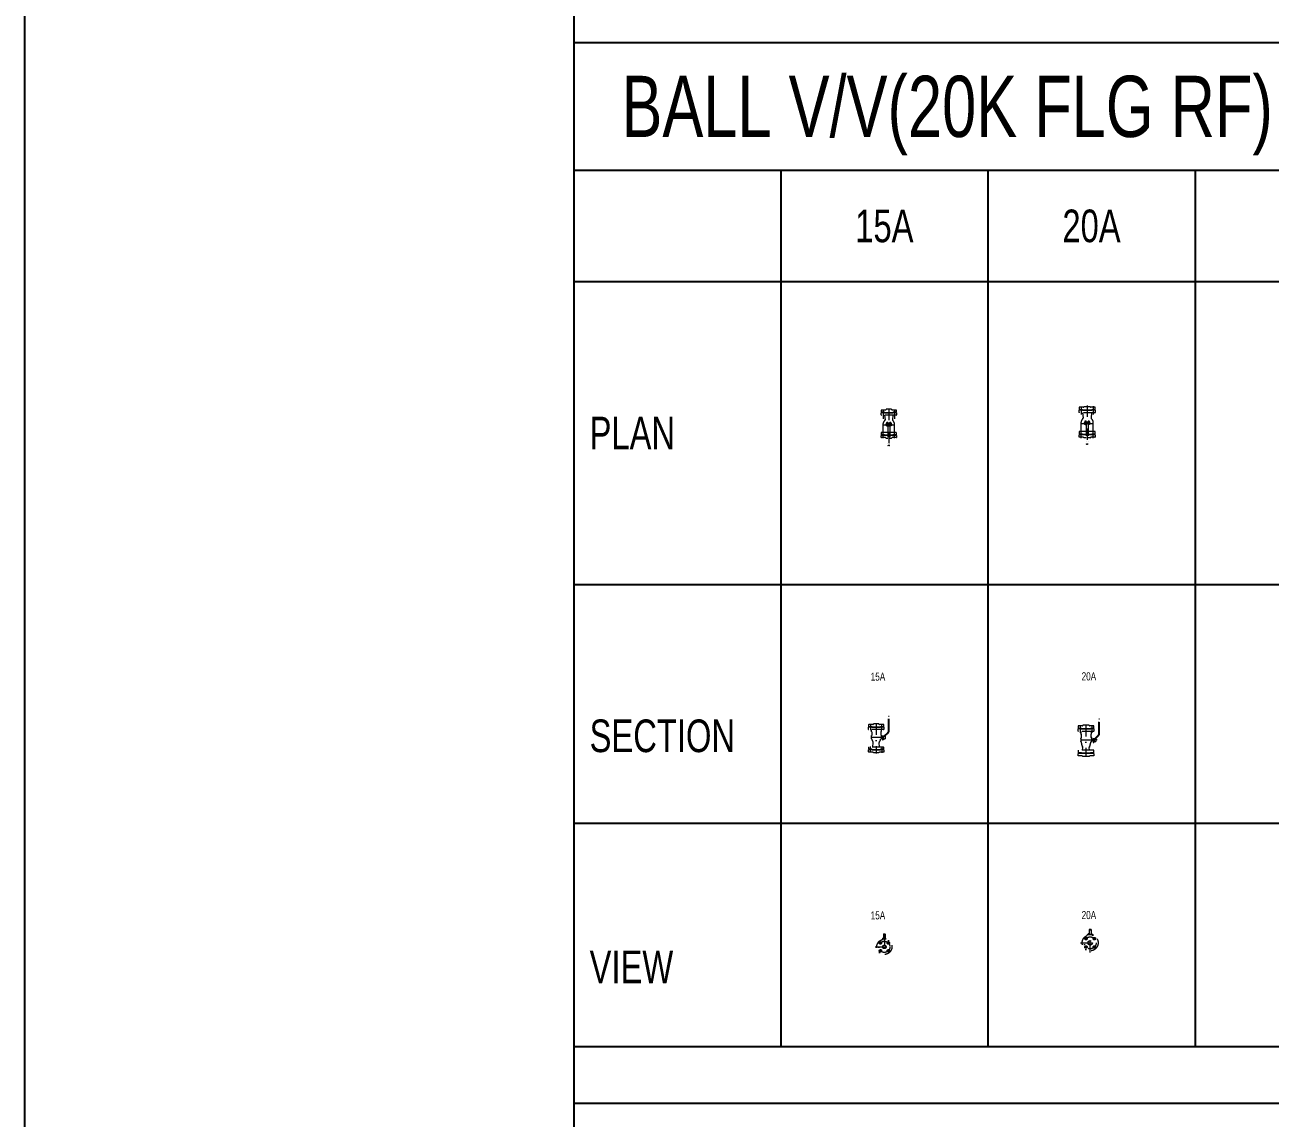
# Model space of a CAD drawing. Extents: x 0 to 60630, y 0 to 46389.
# Drawn here: x 0 to 7815, y 28167 to 35028 of the extents above; entities that cross this region are included whole.
import ezdxf
from ezdxf.enums import TextEntityAlignment as Align

# ---------------------------------------------------------------- set-up
doc = ezdxf.new("R2010")
doc.units = 0
doc.header["$LTSCALE"] = 30
doc.header["$MEASUREMENT"] = 0
doc.linetypes.add('DGN Style 4', pattern=[4.8, 2.4, -1.2, 0, -1.2])
for name, color, linetype, lineweight in [('L(c)', 1, 'DGN Style 4', 5), ('L(line)', 7, 'Continuous', 5), ('L(txt)', 2, 'Continuous', 13)]:
    doc.layers.add(name, color=color, linetype=linetype, lineweight=lineweight)
doc.styles.add('Style-ENGINEERING', font='ENGINEERING.shx')

# ---------------------------------------------------------------- blocks, each defined once
blk = doc.blocks.new('*U309')
for centre, radius in [((0, 0), 50), ((-26.5, 26.5), 7.5), ((0, 0), 13.8), ((26.5, 26.5), 7.5), ((-26.5, -26.5), 7.5), ((26.5, -26.5), 7.5)]:
    blk.add_circle(centre, radius)
at = {"layer": 'L(c)'}
for p, q in [((-19.1, 19.1), (-33.9, 33.9)), ((19.1, 19.1), (33.9, 33.9)), ((-19.1, -19.1), (-33.9, -33.9)), ((19.1, -19.1), (33.9, -33.9))]:
    blk.add_line(p, q, dxfattribs=at)
blk.add_circle((0, 0), 37.5, dxfattribs=at)
blk = doc.blocks.new('*U308')
for p, q in [((-6, 79.5), (-6, 52.5)), ((-4.5, 81), (4.5, 81)), ((6, 79.5), (6, 52.5)), ((-4.2, 45.8), (-19, 45.8)), ((-19, 42.3), (-19, 45.8)), ((-17.2, 47.9), (-17.2, 45.8)), ((-10.8, 45.8), (-17.2, 45.8)), ((-11.6, 48.2), (-16.4, 48.2)), ((-15.6, 47.9), (-15.6, 45.8)), ((-12.4, 47.9), (-12.4, 45.8)), ((-10.8, 47.9), (-10.8, 45.8)), ((-9, 46.8), (-9, 56.8)), ((-6, 56.8), (-9, 56.8)), ((9, 46.8), (-9, 46.8)), ((-4.5, 77), (4.5, 77)), ((-4.5, 51), (4.5, 51)), ((19, 45.8), (4.2, 45.8)), ((9, 56.8), (6, 56.8)), ((9, 46.8), (9, 56.8)), ((10.8, 47.9), (10.8, 45.8)), ((10.8, 45.8), (17.2, 45.8)), ((11.6, 48.2), (16.4, 48.2)), ((12.4, 47.9), (12.4, 45.8)), ((15.6, 47.9), (15.6, 45.8)), ((17.2, 47.9), (17.2, 45.8)), ((19, 42.3), (19, 45.8))]:
    blk.add_line(p, q)
for centre, radius, start, end in [((-4.5, 79.5), 1.5, 90, 180), ((-4.5, 78.5), 1.5, 180, 270), ((4.5, 79.5), 1.5, 0, 90), ((4.5, 78.5), 1.5, 270, 0), ((-16.4, 47), 1.19, 48.17345, 131.82655), ((-14, 43.9), 4.31, 68.36639, 111.63361), ((-11.6, 47), 1.19, 48.17345, 131.82655), ((-4.5, 52.5), 1.5, 180, 270), ((4.5, 52.5), 1.5, 270, 0), ((11.6, 47), 1.19, 48.17345, 131.82655), ((14, 43.9), 4.31, 68.36639, 111.63361), ((16.4, 47), 1.19, 48.17345, 131.82655)]:
    blk.add_arc(centre, radius, start, end)
at = {"layer": 'L(c)'}
for p, q in [((0, -64), (0, 54.5)), ((-60, -4), (60, -4))]:
    blk.add_line(p, q, dxfattribs=at)
blk.add_blockref('*U309', (0, -4), dxfattribs=at)
blk = doc.blocks.new('*U320')
for centre, radius in [((0, 0), 47.5), ((-24.7, 24.8), 7.5), ((0, 0), 11.1), ((24.7, 24.8), 7.5), ((-24.7, -24.7), 7.5), ((24.7, -24.7), 7.5)]:
    blk.add_circle(centre, radius)
at = {"layer": 'L(c)'}
for p, q in [((-17.3, 17.3), (-32.2, 32.2)), ((17.3, 17.3), (32.2, 32.2)), ((-17.3, -17.3), (-32.2, -32.2)), ((17.3, -17.3), (32.2, -32.2))]:
    blk.add_line(p, q, dxfattribs=at)
blk.add_circle((0, 0), 35, dxfattribs=at)
blk = doc.blocks.new('*U319')
for p, q in [((-6, 41.6), (-9, 41.6)), ((-9, 32.9), (-9, 41.6)), ((-6, 66.8), (-6, 37.3)), ((-4.5, 68.3), (4.5, 68.3)), ((-4.5, 64.3), (4.5, 64.3)), ((-4.5, 35.8), (4.5, 35.8)), ((6, 66.8), (6, 37.3)), ((9, 41.6), (6, 41.6)), ((9, 32.9), (9, 41.6))]:
    blk.add_line(p, q)
for centre, start, end in [((-4.5, 66.8), 90, 180), ((-4.5, 65.8), 180, 270), ((-4.5, 37.3), 180, 270), ((4.5, 66.8), 360, 90), ((4.5, 65.8), 270, 0), ((4.5, 37.3), 270, 360)]:
    blk.add_arc(centre, 1.5, start, end)
at = {"layer": 'L(c)'}
for p, q in [((0, 71.2), (0, -71.2)), ((-57.5, -13.7), (57.5, -13.7))]:
    blk.add_line(p, q, dxfattribs=at)
blk.add_blockref('*U320', (0, -13.7), dxfattribs=at)
blk = doc.blocks.new('*U322')
for p, q in [((-10, 29), (-10, -29)), ((6, 50), (-9, 50)), ((-9, 30), (-9, 50)), ((7, 23.9), (7, 49)), ((10, 20), (9.7, 20.1)), ((10, -20), (10, 20)), ((-9, -50), (-9, -30)), ((-9, -50), (6, -50)), ((7, -49), (7, -23.9)), ((10, -20), (9.7, -20.1))]:
    blk.add_line(p, q)
for centre, radius, start, end in [((-10, 30), 1, 270, 0), ((6, 49), 1, 0, 90), ((11, 23.9), 4, 180, 251.56505), ((-10, -30), 1, 0, 90), ((6, -49), 1, 270, 0), ((11, -23.9), 4, 108.43495, 180)]:
    blk.add_arc(centre, radius, start, end)
blk = doc.blocks.new('*U323')
for p, q in [((-10, 29), (-10, -29)), ((6, 50), (-9, 50)), ((-9, 30), (-9, 50)), ((7, 23.9), (7, 49)), ((10, 20), (9.7, 20.1)), ((10, -20), (10, 20)), ((-9, -50), (-9, -30)), ((-9, -50), (6, -50)), ((7, -49), (7, -23.9)), ((10, -20), (9.7, -20.1))]:
    blk.add_line(p, q)
for centre, radius, start, end in [((-10, 30), 1, 270, 0), ((6, 49), 1, 0, 90), ((11, 23.9), 4, 180, 251.56505), ((-10, -30), 1, 0, 90), ((6, -49), 1, 270, 0), ((11, -23.9), 4, 108.43495, 180)]:
    blk.add_arc(centre, radius, start, end)
blk = doc.blocks.new('*U324')
for p, q in [((-50, -7.5), (-50, 7.5)), ((-30, 7.5), (-50, 7.5)), ((-29, 8.5), (29, 8.5)), ((50, 7.5), (30, 7.5)), ((50, 7.5), (50, -7.5)), ((49, -8.5), (-49, -8.5))]:
    blk.add_line(p, q)
for centre, start, end in [((-30, 8.5), 270, 0), ((30, 8.5), 180, 270), ((-49, -7.5), 180, 270), ((49, -7.5), 270, 0)]:
    blk.add_arc(centre, 1, start, end)
blk = doc.blocks.new('*U325')
for p, q in [((-50, 7.5), (-50, -7.5)), ((49, 8.5), (-49, 8.5)), ((50, -7.5), (50, 7.5)), ((-30, -7.5), (-50, -7.5)), ((-29, -8.5), (29, -8.5)), ((50, -7.5), (30, -7.5))]:
    blk.add_line(p, q)
for centre, start, end in [((-49, 7.5), 90, 180), ((49, 7.5), 0, 90), ((-30, -8.5), 0, 90), ((30, -8.5), 90, 180)]:
    blk.add_arc(centre, 1, start, end)
blk = doc.blocks.new('*U321')
for p, q in [((63.5, 28.7), (63.5, 116.5)), ((67.5, 116.5), (63.5, 116.5)), ((67.5, 27.1), (67.5, 116.5)), ((-50.8, 40), (-50.8, 24.8)), ((-48.3, 22.3), (-48.3, -0.8)), ((13.3, 22.3), (13.3, 4.3)), ((15.8, 40), (15.8, 24.8)), ((18.2, 1.8), (15.8, 1.8)), ((18.2, -23.8), (18.2, 1.8)), ((36.5, -6.5), (57.6, 14.6)), ((42.2, -6.5), (61.6, 12.9)), ((-50.8, -3.3), (-50.8, -23.8)), ((-50.4, -23.8), (-50.8, -23.8)), ((-40.2, -78), (-38.3, -60.9)), ((5.2, -78), (3.3, -60.9)), ((15.4, -23.8), (15.8, -23.8)), ((15.8, -23.8), (18.2, -23.8)), ((27.3, -8), (18.2, -8)), ((27.3, -12), (18.2, -12)), ((27.3, -15), (18.2, -15)), ((27.3, -19), (18.2, -19)), ((27.3, -4.5), (27.3, -28.4)), ((27.3, -4.5), (32.3, -4.5)), ((27.3, -28.4), (32.3, -28.4)), ((32.3, -4.5), (32.3, -28.4)), ((32.3, -16.7), (32.3, -10.4)), ((34.4, -10.4), (32.3, -10.4)), ((34.4, -11.9), (32.3, -11.9)), ((34.4, -15.1), (32.3, -15.1)), ((34.4, -16.7), (32.3, -16.7)), ((33.3, -4.5), (38.5, -4.5)), ((33.3, -4.5), (33.3, -10.4)), ((33.3, -16.7), (33.3, -22.5)), ((33.3, -22.5), (43.3, -22.5)), ((34.7, -15.9), (34.7, -11.1)), ((36.5, -6.5), (42.2, -6.5)), ((43.3, -5.4), (43.3, -22.5)), ((43.3, -9), (45.3, -9)), ((43.3, -18), (45.3, -18)), ((45.3, -9), (45.3, -18))]:
    blk.add_line(p, q)
for centre, radius, start, end in [((43.5, 28.7), 20, 315, 0), ((47.5, 27.1), 20, 315, 0), ((33.5, -11.1), 1.19, 318.17345, 41.82655), ((30.4, -13.5), 4.31, 338.36639, 21.63361), ((33.5, -15.9), 1.19, 318.17345, 41.82655)]:
    blk.add_arc(centre, radius, start, end)
for centre, major_axis, ratio, start_param, end_param in [((-50.8, 22.3), (0, 2.55), 0.999961, 4.712389, 6.283185), ((15.8, 22.3), (0, -2.55), 0.999961, 3.141593, 4.712389), ((15.8, 4.4), (0, -2.55), 0.999961, 4.712389, 6.283185), ((-50.8, -0.8), (0, -2.55), 0.999961, 0, 1.570796), ((-50.4, -26.3), (0, -2.55), 0.999961, 1.771852, 3.141593), ((-4.2, -10.7), (0, -75.4), 0.590892, 4.913445, 5.375058), ((-43.4, -60.3), (0, -5.11), 0.999961, 1.446441, 2.233466), ((8.4, -60.3), (0, -5.11), 0.999961, 4.04972, 4.836744), ((-30.8, -10.7), (0, -75.4), 0.590892, 0.908127, 1.369741), ((15.4, -26.3), (0, -2.55), 0.999961, 3.141593, 4.511333)]:
    blk.add_ellipse(centre, major_axis=major_axis, ratio=ratio, start_param=start_param, end_param=end_param)
at = {"layer": 'L(c)'}
for p, q in [((-17.5, 81), (-17.5, -111.5)), ((20, 79.8), (20, 32)), ((-55, 77.9), (-55, 32)), ((-50.8, -13.5), (37.6, -13.5)), ((52.6, -13.5), (23.5, -13.5))]:
    blk.add_line(p, q, dxfattribs=at)
for name, p in [('*U324', (-17.5, 48.5)), ('*U325', (-17.5, -86.5))]:
    blk.add_blockref(name, p)
at = {"layer": 'L(txt)', "rotation": 90}
blk.add_blockref('*U322', (-17.5, 68.5), dxfattribs=at)
at = {"layer": 'L(txt)', "extrusion": (0, 0, -1), "rotation": 270}
blk.add_blockref('*U323', (17.5, -106.5), dxfattribs=at)
blk = doc.blocks.new('*U327')
for p, q in [((-10, 26), (-10, -26)), ((4, 47.5), (-9, 47.5)), ((-9, 27), (-9, 47.5)), ((5, 21.3), (5, 46.5)), ((10, 17), (8.2, 17.4)), ((10, -17), (10, 17)), ((-9, -47.5), (-9, -27)), ((-9, -47.5), (4, -47.5)), ((5, -46.5), (5, -21.3)), ((10, -17), (8.2, -17.4))]:
    blk.add_line(p, q)
for centre, radius, start, end in [((-10, 27), 1, 270, 0), ((4, 46.5), 1, 0, 90), ((9, 21.3), 4, 180, 258.69007), ((-10, -27), 1, 0, 90), ((4, -46.5), 1, 270, 0), ((9, -21.3), 4, 101.30993, 180)]:
    blk.add_arc(centre, radius, start, end)
blk = doc.blocks.new('*U328')
for p, q in [((-47.5, -6.5), (-47.5, 6.5)), ((-27, 6.5), (-47.5, 6.5)), ((-26, 7.5), (26, 7.5)), ((47.5, 6.5), (27, 6.5)), ((47.5, 6.5), (47.5, -6.5)), ((46.5, -7.5), (-46.5, -7.5))]:
    blk.add_line(p, q)
for centre, start, end in [((-27, 7.5), 270, 0), ((27, 7.5), 180, 270), ((-46.5, -6.5), 180, 270), ((46.5, -6.5), 270, 0)]:
    blk.add_arc(centre, 1, start, end)
blk = doc.blocks.new('*U329')
for p, q in [((-10, 26), (-10, -26)), ((4, 47.5), (-9, 47.5)), ((-9, 27), (-9, 47.5)), ((5, 21.3), (5, 46.5)), ((10, 17), (8.2, 17.4)), ((10, -17), (10, 17)), ((-9, -47.5), (-9, -27)), ((-9, -47.5), (4, -47.5)), ((5, -46.5), (5, -21.3)), ((10, -17), (8.2, -17.4))]:
    blk.add_line(p, q)
for centre, radius, start, end in [((-10, 27), 1, 270, 0), ((4, 46.5), 1, 0, 90), ((9, 21.3), 4, 180, 258.69007), ((-10, -27), 1, 0, 90), ((4, -46.5), 1, 270, 0), ((9, -21.3), 4, 101.30993, 180)]:
    blk.add_arc(centre, radius, start, end)
blk = doc.blocks.new('*U330')
for p, q in [((-47.5, -6.5), (-47.5, 6.5)), ((-27, 6.5), (-47.5, 6.5)), ((-26, 7.5), (26, 7.5)), ((47.5, 6.5), (27, 6.5)), ((47.5, 6.5), (47.5, -6.5)), ((46.5, -7.5), (-46.5, -7.5))]:
    blk.add_line(p, q)
for centre, start, end in [((-27, 7.5), 270, 0), ((27, 7.5), 180, 270), ((-46.5, -6.5), 180, 270), ((46.5, -6.5), 270, 0)]:
    blk.add_arc(centre, 1, start, end)
blk = doc.blocks.new('*U326')
for p, q in [((60.8, 30.9), (60.8, 116.1)), ((64.8, 116.1), (60.8, 116.1)), ((64.8, 29.3), (64.8, 116.1)), ((-48, 35), (-48, 22.3)), ((-45.6, 19.9), (-45.6, -2.1)), ((11.2, 19.9), (11.2, 2.6)), ((13.5, 35), (13.5, 22.3)), ((15.7, 0.3), (13.5, 0.3)), ((15.7, -23.3), (15.7, 0.3)), ((31.2, -6.9), (54.9, 16.8)), ((36.9, -6.9), (58.9, 15.1)), ((-48, -4.4), (-48, -23.3)), ((-47.6, -23.3), (-48, -23.3)), ((-38.1, -75), (-36.5, -45.8)), ((3.6, -75), (2, -45.8)), ((13.1, -23.3), (13.5, -23.3)), ((13.5, -23.3), (15.7, -23.3)), ((22, -7.1), (15.7, -7.1)), ((22, -12.4), (15.7, -12.4)), ((22, -15.4), (15.7, -15.4)), ((22, -20.6), (15.7, -20.6)), ((22, -4.9), (22, -28.8)), ((22, -4.9), (26, -4.9)), ((22, -28.8), (26, -28.8)), ((26, -4.9), (26, -28.8)), ((28, -9.4), (26, -9.4)), ((28.1, -10.7), (26, -10.7)), ((26, -17.1), (26, -10.7)), ((28.1, -12.3), (26, -12.3)), ((28.1, -15.5), (26, -15.5)), ((28.1, -17.1), (26, -17.1)), ((28, -18.4), (26, -18.4)), ((28, -4.9), (28, -10.7)), ((28, -4.9), (33.2, -4.9)), ((28, -17.1), (28, -22.9)), ((28, -22.9), (38, -22.9)), ((28.4, -16.3), (28.4, -11.5)), ((31.2, -6.9), (36.9, -6.9)), ((38, -5.7), (38, -22.9)), ((38, -9.4), (40, -9.4)), ((38, -18.4), (40, -18.4)), ((40, -9.4), (40, -18.4))]:
    blk.add_line(p, q)
for centre, radius, start, end in [((40.8, 30.9), 20, 315, 0), ((44.8, 29.3), 20, 315, 0), ((27.2, -11.5), 1.19, 318.17345, 41.82655), ((24.1, -13.9), 4.31, 338.36639, 21.63361), ((27.2, -16.3), 1.19, 318.17345, 41.82655)]:
    blk.add_arc(centre, radius, start, end)
for centre, major_axis, start_param, end_param in [((-48, 19.9), (0, 2.36), 4.712389, 6.283185), ((13.5, 19.9), (0, -2.36), 3.141593, 4.712389), ((13.5, 2.6), (0, -2.36), 4.712389, 6.283185), ((-48, -2.1), (0, -2.36), 0, 1.570796), ((-47.6, -25.7), (0, -2.36), 1.771852, 3.141593), ((-5, -17), (0, -41.2), 4.913445, 5.375058), ((-41.1, -45.2), (0, -4.72), 1.446441, 2.233466), ((6.7, -45.2), (0, -4.72), 4.04972, 4.836744), ((-29.5, -17), (0, -41.2), 0.908127, 1.369741), ((13.1, -25.7), (0, -2.36), 3.141593, 4.511333)]:
    blk.add_ellipse(centre, major_axis=major_axis, ratio=0.999961, start_param=start_param, end_param=end_param)
at = {"layer": 'L(c)'}
for p, q in [((-52.2, 69.9), (-52.2, 32)), ((-17.2, 74.3), (-17.2, -116.1)), ((17.8, 32.5), (17.8, 70.9)), ((-52.2, -109.8), (-52.2, -72)), ((-48, -13.9), (43.9, -13.9)), ((17.8, -72.4), (17.8, -110.8))]:
    blk.add_line(p, q, dxfattribs=at)
blk.add_blockref('*U328', (-17.2, 42.6))
at = {"extrusion": (0, 0, -1), "rotation": 180}
blk.add_blockref('*U330', (17.2, -82.5), dxfattribs=at)
at = {"layer": 'L(txt)', "rotation": 90}
blk.add_blockref('*U327', (-17.2, 61.5), dxfattribs=at)
at = {"layer": 'L(txt)', "extrusion": (0, 0, -1), "rotation": 270}
blk.add_blockref('*U329', (17.2, -101.5), dxfattribs=at)
blk = doc.blocks.new('*U332')
for p, q in [((-10, 26), (-10, -26)), ((4, 47.5), (-9, 47.5)), ((-9, 27), (-9, 47.5)), ((5, 21.3), (5, 46.5)), ((10, 17), (8.2, 17.4)), ((10, -17), (10, 17)), ((-9, -47.5), (-9, -27)), ((-9, -47.5), (4, -47.5)), ((5, -46.5), (5, -21.3)), ((10, -17), (8.2, -17.4))]:
    blk.add_line(p, q)
for centre, radius, start, end in [((-10, 27), 1, 270, 0), ((4, 46.5), 1, 0, 90), ((9, 21.3), 4, 180, 258.69007), ((-10, -27), 1, 0, 90), ((4, -46.5), 1, 270, 0), ((9, -21.3), 4, 101.30993, 180)]:
    blk.add_arc(centre, radius, start, end)
blk = doc.blocks.new('*U333')
for p, q in [((-47.5, -6.5), (-47.5, 6.5)), ((-27, 6.5), (-47.5, 6.5)), ((-26, 7.5), (26, 7.5)), ((47.5, 6.5), (27, 6.5)), ((47.5, 6.5), (47.5, -6.5)), ((46.5, -7.5), (-46.5, -7.5))]:
    blk.add_line(p, q)
for centre, start, end in [((-27, 7.5), 270, 0), ((27, 7.5), 180, 270), ((-46.5, -6.5), 180, 270), ((46.5, -6.5), 270, 0)]:
    blk.add_arc(centre, 1, start, end)
blk = doc.blocks.new('*U334')
for p, q in [((-47.5, 6.5), (-47.5, -6.5)), ((-6, 7.5), (-46.5, 7.5)), ((46.5, 7.5), (6, 7.5)), ((47.5, -6.5), (47.5, 6.5)), ((-27, -6.5), (-47.5, -6.5)), ((-26, -7.5), (-6, -7.5)), ((6, -7.5), (26, -7.5)), ((47.5, -6.5), (27, -6.5))]:
    blk.add_line(p, q)
for centre, start, end in [((-46.5, 6.5), 90, 180), ((46.5, 6.5), 0, 90), ((-27, -7.5), 0, 90), ((27, -7.5), 90, 180)]:
    blk.add_arc(centre, 1, start, end)
blk = doc.blocks.new('*U335')
for p, q in [((-47.5, -4), (-47.5, 9)), ((-27, 9), (-47.5, 9)), ((-26, 10), (-6, 10)), ((6, 10), (26, 10)), ((47.5, 9), (27, 9)), ((47.5, 9), (47.5, -4)), ((-21.3, -5), (-46.5, -5)), ((-17, -10), (-17.4, -8.2)), ((-6, -10), (-17, -10)), ((17, -10), (6, -10)), ((17, -10), (17.4, -8.2)), ((46.5, -5), (21.3, -5))]:
    blk.add_line(p, q)
for centre, radius, start, end in [((-27, 10), 1, 270, 0), ((27, 10), 1, 180, 270), ((-46.5, -4), 1, 180, 270), ((-21.3, -9), 4, 11.30993, 90), ((21.3, -9), 4, 90, 168.69007), ((46.5, -4), 1, 270, 0)]:
    blk.add_arc(centre, radius, start, end)
blk = doc.blocks.new('*U331')
for p, q in [((-26.2, 80.6), (-23.8, 51.6)), ((26.2, 80.6), (23.8, 51.6)), ((-35.4, -26.3), (-35.4, 27.7)), ((-16.5, 24), (-16.4, 24.1)), ((-16.5, 15.3), (-8.4, 10.7)), ((-14.9, 29.6), (-14.9, 26.7)), ((-6, 10.7), (-8.4, 10.7)), ((-2.8, 29.5), (-6.4, 33.1)), ((-6, 13), (-6, -107.3)), ((0, 24.2), (-4.5, 19.7)), ((-4.5, 19.7), (0, 15.2)), ((4.5, 19.7), (0, 24.2)), ((0, 15.2), (4.5, 19.7)), ((2.8, 29.5), (6.4, 33.1)), ((6, 13), (6, -107.3)), ((8.4, 10.7), (6, 10.7)), ((16.5, 15.3), (8.4, 10.7)), ((14.9, 29.6), (14.9, 26.7)), ((16.5, 24), (16.4, 24.1)), ((35.4, -26.3), (35.4, 27.7)), ((3, -110.3), (-3, -110.3))]:
    blk.add_line(p, q)
at = {"flags": 128}
for points in [[(-14, 16.5), (-16.8, 18.1), (-16.8, 21.3), (-14, 22.8), (-11.3, 21.3), (-11.3, 18.1)], [(14, 16.5), (16.7, 18.1), (16.7, 21.3), (14, 22.8), (11.2, 21.3), (11.2, 18.1)]]:
    blk.add_lwpolyline(points, close=True, dxfattribs=at)
for centre, radius in [((-14, 19.7), 2.75), ((-9.9, 29.6), 2), ((9.9, 29.6), 2), ((14, 19.7), 2.75)]:
    blk.add_circle(centre, radius)
for centre, radius, start, end in [((-14, 19.7), 5, 120, 240), ((-17.9, 26.7), 3, 300, 0), ((-9.9, 29.6), 5, 45, 180), ((0, 19.7), 9, 311.81031, 228.18969), ((-0.7, 31.7), 3, 225, 270), ((0.7, 31.7), 3, 270, 315), ((9.9, 29.6), 5, 0, 135), ((17.9, 26.7), 3, 180, 240), ((14, 19.7), 5, 300, 60), ((-40.2, -26.3), 4.85, 320.07245, 0), ((40.2, -26.3), 4.85, 180, 219.92755), ((-3, -107.3), 3, 180, 270), ((3, -107.3), 3, 270, 360)]:
    blk.add_arc(centre, radius, start, end)
for centre, major_axis, start_param, end_param in [((-25.9, 27.7), (0, 9.43), 1.260588, 1.570796), ((10.3, 16.1), (0, 47.5), 0.831696, 1.260588), ((-28.5, 51), (0, 4.72), 4.04972, 4.836744), ((28.5, 51), (0, 4.72), 1.446441, 2.233466), ((-10.3, 16.1), (0, 47.5), 5.022598, 5.451489), ((25.9, 27.7), (0, 9.43), 4.712389, 5.022598)]:
    blk.add_ellipse(centre, major_axis=major_axis, ratio=0.999961, start_param=start_param, end_param=end_param)
at = {"layer": 'L(c)'}
for p, q in [((-35, 114.6), (-35, 56.7)), ((0, 120.6), (0, -120.5)), ((35, 115.5), (35, 56.7)), ((-35.4, 19.7), (35.4, 19.7)), ((-14, 14.2), (-14, 25.2)), ((-6.4, 26), (-13.4, 33.1)), ((6.4, 26), (13.4, 33.1)), ((14, 14.2), (14, 25.2)), ((-35, -63.4), (-35, -18.1)), ((35, -64.3), (35, -18.1))]:
    blk.add_line(p, q, dxfattribs=at)
for start, end in [(114.42688, 155.57312), (24.42688, 65.57312)]:
    blk.add_arc((0, 19.7), 14, start, end, dxfattribs=at)
for name, p in [('*U333', (0, 88.1)), ('*U334', (0, -36.9))]:
    blk.add_blockref(name, p)
at = {"layer": 'L(txt)', "rotation": 90}
blk.add_blockref('*U332', (0, 107.1), dxfattribs=at)
at = {"layer": 'L(txt)'}
blk.add_blockref('*U335', (0, -55.9), dxfattribs=at)
blk = doc.blocks.new('*U337')
for p, q in [((-10, 29), (-10, -29)), ((6, 50), (-9, 50)), ((-9, 30), (-9, 50)), ((7, 23.9), (7, 49)), ((10, 20), (9.7, 20.1)), ((10, -20), (10, 20)), ((-9, -50), (-9, -30)), ((-9, -50), (6, -50)), ((7, -49), (7, -23.9)), ((10, -20), (9.7, -20.1))]:
    blk.add_line(p, q)
for centre, radius, start, end in [((-10, 30), 1, 270, 0), ((6, 49), 1, 0, 90), ((11, 23.9), 4, 180, 251.56505), ((-10, -30), 1, 0, 90), ((6, -49), 1, 270, 0), ((11, -23.9), 4, 108.43495, 180)]:
    blk.add_arc(centre, radius, start, end)
blk = doc.blocks.new('*U338')
for p, q in [((-50, -6), (-50, 9)), ((-30, 9), (-50, 9)), ((-29, 10), (-6, 10)), ((6, 10), (29, 10)), ((50, 9), (30, 9)), ((50, 9), (50, -6)), ((-23.9, -7), (-49, -7)), ((-20, -10), (-20.1, -9.7)), ((-6, -10), (-20, -10)), ((20, -10), (6, -10)), ((20, -10), (20.1, -9.7)), ((49, -7), (23.9, -7))]:
    blk.add_line(p, q)
for centre, radius, start, end in [((-30, 10), 1, 270, 0), ((30, 10), 1, 180, 270), ((-49, -6), 1, 180, 270), ((-23.9, -11), 4, 18.43495, 90), ((23.9, -11), 4, 90, 161.56505), ((49, -6), 1, 270, 0)]:
    blk.add_arc(centre, radius, start, end)
blk = doc.blocks.new('*U336')
for p, q in [((-50, 80.6), (-50, 95.6)), ((-30, 95.6), (-50, 95.6)), ((49, 79.6), (-49, 79.6)), ((-29, 96.6), (29, 96.6)), ((-28.2, 79.6), (-25.8, 47.6)), ((28.2, 79.6), (25.8, 47.6)), ((50, 95.6), (30, 95.6)), ((50, 95.6), (50, 80.6)), ((-38.3, -38.4), (-38.3, 21.8)), ((-16.5, 17.4), (-16.4, 17.4)), ((-16.5, 8.7), (-8.4, 4)), ((-14.9, 22.9), (-14.9, 20)), ((-6, 4), (-8.4, 4)), ((-3.6, 23.7), (-6.4, 26.5)), ((-6, 6.3), (-6, -114)), ((0, 17.5), (-4.5, 13)), ((-4.5, 13), (0, 8.5)), ((-0.8, 22.5), (0.8, 22.5)), ((4.5, 13), (0, 17.5)), ((0, 8.5), (4.5, 13)), ((3.6, 23.7), (6.4, 26.5)), ((6, 6.3), (6, -114)), ((8.4, 4), (6, 4)), ((16.5, 8.7), (8.4, 4)), ((14.9, 22.9), (14.9, 20)), ((16.5, 17.4), (16.4, 17.4)), ((38.3, -38.4), (38.3, 21.8)), ((-50, -39.4), (-50, -54.4)), ((-30, -54.4), (-50, -54.4)), ((-6, -38.4), (-49, -38.4)), ((-29, -55.4), (-6, -55.4)), ((49, -38.4), (6, -38.4)), ((6, -55.4), (29, -55.4)), ((50, -54.4), (30, -54.4)), ((50, -54.4), (50, -39.4)), ((3, -117), (-3, -117))]:
    blk.add_line(p, q)
at = {"flags": 128}
for points in [[(-14, 9.9), (-16.8, 11.5), (-16.8, 14.6), (-14, 16.2), (-11.3, 14.6), (-11.3, 11.5)], [(14, 9.9), (16.7, 11.5), (16.7, 14.6), (14, 16.2), (11.2, 14.6), (11.2, 11.5)]]:
    blk.add_lwpolyline(points, close=True, dxfattribs=at)
for centre, radius in [((-14, 13), 2.75), ((-9.9, 22.9), 2), ((9.9, 22.9), 2), ((14, 13), 2.75)]:
    blk.add_circle(centre, radius)
for centre, radius, start, end in [((-49, 80.6), 1, 180, 270), ((-30, 96.6), 1, 270, 0), ((30, 96.6), 1, 180, 270), ((49, 80.6), 1, 270, 0), ((-14, 13), 5, 120, 240), ((-17.9, 20), 3, 300, 0), ((-9.9, 22.9), 5, 45, 180), ((0, 13), 9, 311.81031, 228.18969), ((-0.8, 26.5), 4, 225, 270), ((0.8, 26.5), 4, 270, 315), ((9.9, 22.9), 5, 0, 135), ((17.9, 20), 3, 180, 240), ((14, 13), 5, 300, 60), ((-49, -39.4), 1, 90, 180), ((-30, -55.4), 1, 0, 90), ((30, -55.4), 1, 90, 180), ((49, -39.4), 1, 0, 90), ((-3, -114), 3, 180, 270), ((3, -114), 3, 270, 360)]:
    blk.add_arc(centre, radius, start, end)
for centre, major_axis, start_param, end_param in [((-28.1, 21.8), (0, 10.2), 1.260588, 1.570796), ((11.2, 9.2), (0, 51.5), 0.831696, 1.260588), ((-30.9, 47), (0, 5.11), 4.04972, 4.836744), ((30.9, 47), (0, 5.11), 1.446441, 2.233466), ((-11.2, 9.2), (0, 51.5), 5.022598, 5.451489), ((28.1, 21.8), (0, 10.2), 4.712389, 5.022598)]:
    blk.add_ellipse(centre, major_axis=major_axis, ratio=0.999961, start_param=start_param, end_param=end_param)
at = {"layer": 'L(c)'}
for p, q in [((-37.5, 119.6), (-37.5, 68.6)), ((0, 125.9), (0, -125.9)), ((37.5, 120.5), (37.5, 68.6)), ((-38.3, 13), (38.3, 13)), ((-14, 7.5), (-14, 18.6)), ((-6.4, 19.4), (-13.4, 26.5)), ((6.4, 19.4), (13.4, 26.5)), ((14, 7.5), (14, 18.6)), ((-37.5, -78.5), (-37.5, -12)), ((37.5, -79.4), (37.5, -12))]:
    blk.add_line(p, q, dxfattribs=at)
for start, end in [(114.42688, 155.57312), (24.42688, 65.57312)]:
    blk.add_arc((0, 13), 14, start, end, dxfattribs=at)
at = {"layer": 'L(txt)', "rotation": 90}
blk.add_blockref('*U337', (0, 108.1), dxfattribs=at)
at = {"layer": 'L(txt)'}
blk.add_blockref('*U338', (0, -66.9), dxfattribs=at)

msp = doc.modelspace()

# ---------------------------------------------------------------- linework, layer by layer
for p, q in [((3444.1, 44389), (3444.1, 1861.2)), ((3444.1, 34916.5), (3444.1, 28616.5)), ((3444.1, 34916.5), (26429.1, 34916.5)), ((3444.1, 34116.5), (26429.1, 34116.5)), ((4744.1, 34116.5), (4744.1, 28616.5)), ((6044.1, 34116.5), (6044.1, 28616.5)), ((7344.1, 34116.5), (7344.1, 28616.5)), ((3444.1, 33416.5), (26429.1, 33416.5)), ((3444.1, 31516.5), (26429.1, 31516.5)), ((3444.1, 30018.6), (26429.1, 30018.6)), ((3444.1, 28616.5), (26429.1, 28616.5)), ((3444.1, 28261.2), (24944.1, 28261.2))]:
    msp.add_line(p, q)
at = {"flags": 128}
msp.add_lwpolyline([(0, 46389), (60630.1, 46389), (60630.1, 0), (0, 0)], close=True, dxfattribs=at)

# ---------------------------------------------------------------- block references
at = {"layer": 'L(c)'}
for name, p in [('*U331', (5421.9, 32498.6)), ('*U336', (6666.7, 32513.8)), ('*U326', (5360.1, 30570.8)), ('*U321', (6677, 30553.7)), ('*U319', (5393.9, 29255.6)), ('*U308', (6685.6, 29271.1))]:
    msp.add_blockref(name, p, dxfattribs=at)

# ---------------------------------------------------------------- texts
at = {"layer": 'L(line)', "style": 'Style-ENGINEERING', "width": 0.75}
for s, p in [('15A', (5353.9, 30937.8)), ('20A', (6677.6, 30939.6)), ('15A', (5353.9, 29439.9)), ('20A', (6677.6, 29441.7))]:
    msp.add_text(s, height=51.2, dxfattribs=at).set_placement(p, align=Align.MIDDLE_CENTER)
at = {"layer": 'L(txt)', "style": 'Style-ENGINEERING', "width": 0.75}
for s, height, p in [('BALL V/V(20K FLG RF)', 384, (3744.1, 34516.5)), ('PLAN', 204.8, (3544.1, 32466.5)), ('SECTION', 204.8, (3544.1, 30566.5)), ('VIEW', 204.8, (3544.1, 29116.5))]:
    msp.add_text(s, height=height, dxfattribs=at).set_placement(p, align=Align.MIDDLE_LEFT)
for s, p in [('15A', (5394.1, 33766.5)), ('20A', (6694.1, 33766.5))]:
    msp.add_text(s, height=204.8, dxfattribs=at).set_placement(p, align=Align.MIDDLE_CENTER)

doc.saveas('drawing.dxf')
